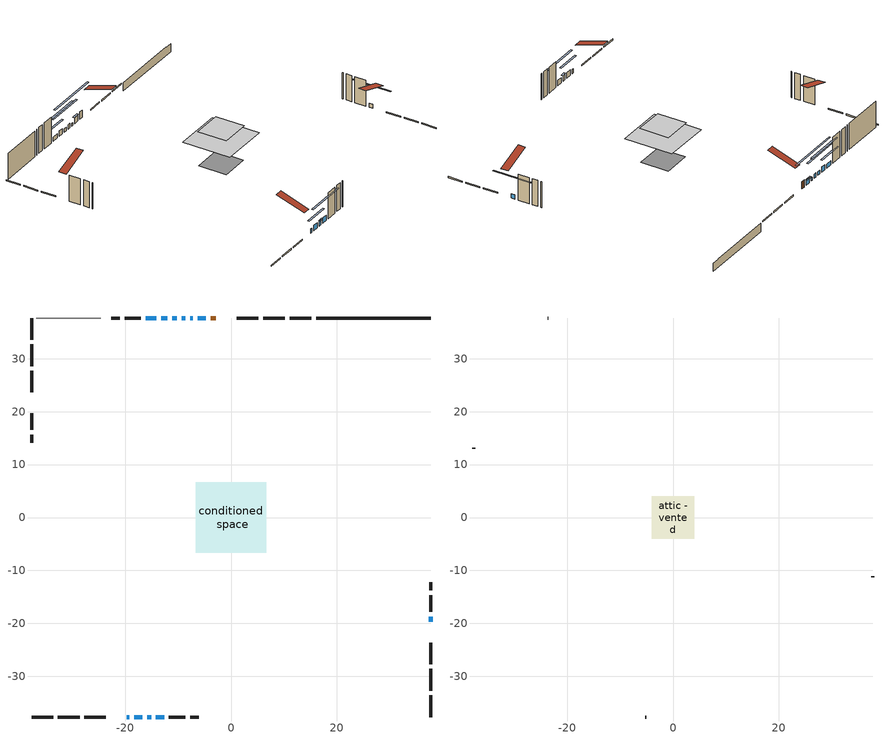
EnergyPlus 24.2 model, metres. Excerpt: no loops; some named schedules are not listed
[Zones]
conditioned space
 floor adiabatic (AdiabaticFloorConstruction): -6.69,-6.69 -6.69,6.69 6.69,6.69 6.69,-6.69 z5.19
 floor foundation (Slab1 construction): -3.92,-3.92 -3.92,3.92 3.92,3.92 3.92,-3.92 z-2.01
 wall outside (RimJoist1 construction): 15.15,37.71 11.07,37.71 / -37.71,-37.71 -33.63,-37.71 / -37.71,37.71 -37.71,33.63 / 37.71,-37.71 37.71,-33.63 z0.31:0.61
 wall outside (RimJoist2 construction): 10.14,37.71 6.06,37.71 / -32.7,-37.71 -28.62,-37.71 / -37.71,32.7 -37.71,28.62 / 37.71,-32.7 37.71,-28.62 z0.31:0.61
 wall outside (RimJoist3 construction): 5.13,37.71 1.07,37.71 / -27.7,-37.71 -23.64,-37.71 / -37.71,27.7 -37.71,23.64 / 37.71,-27.7 37.71,-23.64 z0.31:0.61
 wall outside (AdiabaticWallConstruction 1): -2.87,37.71 -3.84,37.71 z0.31:2.34
 wall outside (AdiabaticWallConstruction): -19.7,-37.71 -19.25,-37.71 / -8.61,37.71 -9.29,37.71 z0.31:1.53; -18.33,-37.71 -16.8,-37.71 / -4.77,37.71 -6.3,37.71 / -12.01,37.71 -13.23,37.71 / -14.18,-37.71 -12.66,-37.71 z0.31:1.83; -15.87,-37.71 -15.11,-37.71 z0.31:1.84; -7.22,37.71 -7.68,37.71 z0.31:1.07; 37.71,-19.7 37.71,-18.73 / -14.16,37.71 -16.09,37.71 z0.31:1.48; -10.22,37.71 -11.08,37.71 z0.31:1.33
 wall outside (Wall1 construction): -17.02,37.71 -20.13,37.71 / -11.73,-37.71 -8.62,-37.71 / -37.71,19.69 -37.71,16.58 / 37.71,-17.8 37.71,-14.69 z0.31:7.63
 wall outside (Wall3 construction): -21.06,37.71 -22.61,37.71 / -7.69,-37.71 -6.14,-37.71 / -37.71,15.66 -37.71,14.11 / 37.71,-13.76 37.71,-12.21 z0.31:7.63
 wall foundation (FoundationWall1 construction): 16.07,37.71,-2.01 16.07,37.71,0.31 35.55,37.71,0.31 35.55,37.71,0.15 37.71,37.71,0.15 37.71,37.71,-2.01
 wall adiabatic (Wall5 construction): -24.63,37.71 -36.78,37.71 z0.31:7.63
 window (WindowConstruction 8): -19.69,-37.71 -19.26,-37.71 z0.31:1.53
 window (WindowConstruction 5): -18.33,-37.71 -16.8,-37.71 z0.31:1.83
 window (WindowConstruction 6): -15.87,-37.71 -15.11,-37.71 z0.31:1.83
 window (WindowConstruction 7): -4.77,37.71 -6.3,37.71 z0.31:1.83
 window (WindowConstruction 10): -7.22,37.71 -7.68,37.71 z0.31:1.07
 window (WindowConstruction 9): -8.61,37.71 -9.29,37.71 z0.31:1.53
 window (WindowConstruction): 37.71,-19.69 37.71,-18.73 z0.31:1.48
 window (WindowConstruction 1): -10.22,37.71 -11.08,37.71 z0.31:1.32
 window (WindowConstruction 2): -12.01,37.71 -13.23,37.71 z0.31:1.83
 window (WindowConstruction 3): -14.18,-37.71 -12.66,-37.71 z0.31:1.83
 window (WindowConstruction 4): -14.16,37.71 -16.09,37.71 z0.31:1.48
 door (Door): -2.87,37.71 -3.84,37.71 z0.31:2.34
 ceiling adiabatic (AdiabaticFloorConstruction): 6.69,-6.69 6.69,6.69 -6.69,6.69 -6.69,-6.69 z5.19
attic - vented
 floor to conditioned space (Floor1 construction Reversed): -4.06,-4.06 -4.06,4.06 4.06,4.06 4.06,-4.06 z7.63
 wall outside (Wall4 construction): -23.53,37.71 -23.7,37.71 / -5.21,-37.71 -5.04,-37.71 / -37.71,13.18 -37.71,13.01 / 37.71,-11.28 37.71,-11.11 z0.31:7.63
 roof outside (Roof1 construction): -1.94,37.71,7.63 -1.94,29.8,10.26 0.14,29.8,10.26 0.14,37.71,7.63; -20.62,-37.71,7.63 -20.62,-29.8,10.26 -22.71,-29.8,10.26 -22.71,-37.71,7.63; -37.71,20.62,7.63 -29.8,20.62,10.26 -29.8,22.71,10.26 -37.71,22.71,7.63; 37.71,-20.62,7.63 29.8,-20.62,10.26 29.8,-22.71,10.26 37.71,-22.71,7.63
shading: -14.16,-37.71 -20.97,-37.71 -20.97,-38.12 -14.16,-38.12 z4.47; -14.91,-37.71 -16.07,-37.71 -16.07,-38.12 -14.91,-38.12 z2.04; -6.5,37.71 -4.57,37.71 -4.57,38.12 -6.5,38.12 z2.04; -15.2,37.71 0.29,37.71 0.29,38.12 -15.2,38.12 z8.59; 37.71,-13.65 37.71,-24.78 38.12,-24.78 38.12,-13.65 z6.56; -16.16,37.71 -5.14,37.71 -5.14,38.12 -16.16,38.12 z6.41; -18.31,37.71 -6.93,37.71 -6.93,38.12 -18.31,38.12 z6.91; -7.58,-37.71 -19.26,-37.71 -19.26,-38.12 -7.58,-38.12 z6.91; -18.73,37.71 -11.52,37.71 -11.52,38.12 -18.73,38.12 z4.12
[Building]
Building 1: Terrain=Suburbs
[Site:Location]
Toronto City Centre_ON: Latitude {deg}=43.63; Longitude {deg}=-79.39; Time Zone {hr}=-5; Elevation {m}=77; Keep Site Location Information=Yes
[Site:GroundTemperature:Shallow]
5.01852, 3.26908, 3.12898, 3.95918, 7.29196, 10.6092, 13.4851, 15.3069, 15.4617, 13.9799, 11.1774, 7.9619
[Site:WaterMainsTemperature]
Calculation Method=Schedule; Temperature Schedule=mains temperature schedule
[Material] Roughness=Rough; Thermal Absorptance=0.9
Name | Thickness {m} | Conductivity {W/m-K} | Density {kg/m3} | Specific Heat {J/kg-K} | Solar Absorptance | Visible Absorptance
asphalt or fiberglass shingles | 0.00635 | 0.162714 | 1121.4 | 1465.45 | 0.4 | 0.4
ceiling loosefill ins | 0.169333 | 0.0480833 | 16.02 | 1046.75 | 0.7 | 0.7
ceiling stud and cavity | 0.1397 | 0.107795 | 65.682 | 1177.47 | 0.7 | 0.7
concrete 4.0 in. | 0.1016 | 1.803125 | 2242.8 | 837.4 | 0.7 | 0.7
concrete 8.0 in. | 0.2032 | 1.803125 | 2242.8 | 837.4 | 0.7 | 0.7
door material | 0.04445 | 0.053851 | 512.64 | 1214.23 | 0.7 | 0.7
exterior vertical ins | 0.00428821 | 0.029427 | 32.04 | 1214.23 | 0.7 | 0.7
floor covering | 0.0127 | 0.0433444 | 54.468 | 1339.84 | 0.6 | 0.6
floor rigid ins; wall rigid ins 2 | 0.512978 | 0.029427 | 32.04 | 1214.23 | 0.7 | 0.7
floor stud and cavity | 0.1397 | 1.75129 | 37.0049 | 1207.88 | 0.7 | 0.7
furniture material conditioned space 1 | 0.1524 | 0.115458 | 640.8 | 1214.23 | 0.6 | 0.6
gypsum board | 0.0127 | 0.160291 | 801 | 837.4 | 0.6 | 0.6
gypsum board 1 | 0.0127 | 0.160291 | 801 | 837.4 | 0.7 | 0.7
osb sheathing 0.5 in. | 0.0127 | 0.115458 | 512.64 | 1214.23 | 0.7 | 0.7
osb sheathing 0.75 in. | 0.01905 | 0.115458 | 512.64 | 1214.23 | 0.7 | 0.7
osb sheathing 2.0 in. | 0.0508 | 0.115458 | 512.64 | 1214.23 | 0.7 | 0.7
rim joist rigid ins; wall rigid ins | 0.051816 | 0.029427 | 32.04 | 1214.23 | 0.7 | 0.7
rim joist stud and cavity | 0.0508 | 0.0484402 | 125.044 | 1163.47 | 0.6 | 0.6
rim joist stud and cavity 1 | 0.0508 | 0.0414762 | 125.044 | 1163.47 | 0.6 | 0.6
rim joist stud and cavity 2 | 0.0508 | 0.0296939 | 125.044 | 1163.47 | 0.6 | 0.6
wall rigid ins 1 | 0.051816 | 0.029427 | 32.04 | 1214.23 | 0.4 | 0.4
wall stud and cavity | 0.1397 | 0.229306 | 139.0536 | 1170.24 | 0.7 | 0.7
wall stud and cavity 1 | 0.1397 | 0.232668 | 139.0536 | 1170.24 | 0.7 | 0.7
wall stud and cavity 2 | 0.0889 | 6.9971 | 50.32683 | 1063.81 | 0.6 | 0.6
wall stud and cavity 3 | 0.1397 | 0.180915 | 139.0536 | 1170.24 | 0.7 | 0.7
wall stud and cavity 4 | 0.0889 | 0.380278 | 52.3479 | 1209.89 | 0.7 | 0.7
wall stud and cavity 5 | 0.0889 | 0.391764 | 83.0341 | 1211.67 | 0.7 | 0.7
wood siding | 0.0254 | 0.102417 | 544.68 | 1172.36 | 0.4 | 0.4
wood siding 1 | 0.00254 | 0.102417 | 544.68 | 1172.36 | 0.4 | 0.4
wood siding 2; wood siding 3; wood siding 4 | 0.0254 | 0.102417 | 544.68 | 1172.36 | 0.7 | 0.7
[WindowMaterial:SimpleGlazingSystem]
Name | U-Factor {W/m2-K} | Solar Heat Gain Coefficient
WindowMaterial | 2.99855 | 0.54
WindowMaterial 1 | 3.01559 | 0.52
WindowMaterial 2 | 2.96562 | 0.59
WindowMaterial 3 | 2.989467 | 0.54
WindowMaterial 4 | 2.98209 | 0.6
WindowMaterial 5 | 2.98038 | 0.61
WindowMaterial 6 | 3.06101 | 0.4
[Construction]
AdiabaticFloorConstruction: floor stud and cavity, floor rigid ins, osb sheathing 0.75 in., floor covering
AdiabaticWallConstruction: wood siding 3, wall rigid ins 2, wall stud and cavity 4, gypsum board
AdiabaticWallConstruction 1: wood siding 4, wall rigid ins 2, wall stud and cavity 4, gypsum board
Door: door material
Floor1 construction Reversed: gypsum board, ceiling stud and cavity, ceiling loosefill ins
FoundationWall1 construction: concrete 8.0 in., gypsum board 1
furniture construction conditioned space 1: furniture material conditioned space 1
PartitionWallConstruction: gypsum board, wall stud and cavity 5, gypsum board
RimJoist1 construction: wood siding 2, rim joist rigid ins, osb sheathing 2.0 in., rim joist stud and cavity
RimJoist2 construction: wood siding 2, rim joist rigid ins, osb sheathing 2.0 in., rim joist stud and cavity 1
RimJoist3 construction: wood siding 2, osb sheathing 2.0 in., rim joist stud and cavity 2
Roof1 construction: asphalt or fiberglass shingles
Slab1 construction: concrete 4.0 in.
Wall1 construction: wood siding, wall rigid ins, osb sheathing 0.5 in., wall stud and cavity, gypsum board
Wall3 construction: wood siding, wall rigid ins, osb sheathing 0.5 in., wall stud and cavity 1, gypsum board
Wall4 construction: wood siding 1, wall stud and cavity 2
Wall5 construction: wall rigid ins 1, osb sheathing 0.5 in., wall stud and cavity 3, gypsum board
WindowConstruction; WindowConstruction 4: WindowMaterial
WindowConstruction 1: WindowMaterial 1
WindowConstruction 10: WindowMaterial 6
WindowConstruction 2: WindowMaterial 2
WindowConstruction 3; WindowConstruction 5; WindowConstruction 6; WindowConstruction 7: WindowMaterial 3
WindowConstruction 8: WindowMaterial 4
WindowConstruction 9: WindowMaterial 5
[Zone] Multiplier=1; Part of Total Floor Area=Yes
Name | Volume {m3}
attic - vented | 28.2531
conditioned space | 623.2
[Space]
Name | Zone | Volume {m3}
attic - vented 1 | attic - vented | 28.2531
conditioned space 1 | conditioned space | 623.2
[ZoneInfiltration:EffectiveLeakageArea]
infil attic - vented 1: Zone or Space=attic - vented 1; Schedule=Always On Discrete; Effective Air Leakage Area {cm2}=2778.53; Stack Coefficient=0.000692087; Wind Coefficient=1.77746e-05
[ZoneMixing]
whole house fan mix: Zone or Space=attic - vented; Schedule=Always On Continuous; Design Flow Rate Calculation Method=Flow/Zone; Design Flow Rate {m3/s}=0; Source Zone or Space=conditioned space
[SurfaceProperty:ExposedFoundationPerimeter]
Slab1: Exposed Perimeter Calculation Method=TotalExposedPerimeter; Total Exposed Perimeter {m}=21.638
[InternalMass] Zone or ZoneList=conditioned space; Space or SpaceList=conditioned space 1
Name | Construction | Surface Area {m2}
furniture mass conditioned space 1 | furniture construction conditioned space 1 | 96.1602
partition wall mass | PartitionWallConstruction | 240.401
[Lights]
interior lighting: Zone or ZoneList or Space or SpaceList=conditioned space 1; Schedule=interior lighting schedule; Design Level Calculation Method=LightingLevel; Lighting Level {W}=343.2; Return Air Fraction=0; Fraction Radiant=0.6; Fraction Visible=0.2; Fraction Replaceable=1
[People]
occupants: Zone or ZoneList or Space or SpaceList=conditioned space 1; Number of People Schedule=occupants schedule; Number of People Calculation Method=People; Number of People=3; Fraction Radiant=0.314171; Sensible Heat Fraction=0.56303; Activity Level Schedule=occupants activity schedule; Carbon Dioxide Generation Rate {m3/s-W}=0; Enable ASHRAE 55 Comfort Warnings=No; Mean Radiant Temperature Calculation Type=EnclosureAveraged
[ElectricEquipment] Zone or ZoneList or Space or SpaceList=conditioned space 1; Design Level Calculation Method=EquipmentLevel
Name | Schedule | Design Level {W} | Fraction Latent | Fraction Radiant | Fraction Lost
clothes dryer | clothes dryer schedule | 140.772 | 0.015 | 0.081 | 0.85
clothes washer | clothes washer schedule | 32.1985 | 0.03 | 0.162 | 0.7
cooking range | cooking range schedule | 208.969 | 0.08 | 0.432 | 0.2
dishwasher | dishwasher schedule | 66.8632 | 0.3 | 0.18 | 0.4
fridge | fridge schedule | 72.9452 | 0 | 0.6 | 0
mech vent house fan | mech vent house fan schedule | 0 | 0 | 0 | 1
mech vent house fan cfis | mech vent house fan cfis schedule | 0 | 0 | 0 | 0
misc plug loads | misc plug loads schedule | 494.7 | 0.045 | 0.513 | 0.1
whole house fan | Always On Discrete | 0 | 0 | 0 | 1
[OtherEquipment] Zone or ZoneList or Space or SpaceList=conditioned space 1; Design Level Calculation Method=EquipmentLevel
Name | Fuel Type | Schedule | Design Level {W} | Fraction Latent | Fraction Radiant | Fraction Lost
clothes dryer 1 | Electricity | clothes dryer schedule | 0 | 0.015 | 0.081 | 0.85
cooking range 1 | Electricity | cooking range schedule | 0 | 0.08 | 0.432 | 0.2
general water use latent | None | general water use schedule | 59.3978 | 1 | 0 | 0
general water use sensible | None | general water use schedule | -58.539 | 0 | 0.6 | 0
mech vent house fan latent load | None | Always On Discrete | 0 | 1 | 0 | 0
mech vent house fan sensible load | None | Always On Discrete | 0 | 0 | 0 | 0
water heater energy adjustment1 | NaturalGas | Always On Discrete | 0.01 | 0 | 0 | 1
[ZoneInfiltration:DesignFlowRate] Zone or ZoneList or Space or SpaceList=conditioned space 1; Schedule=Always On Discrete; Design Flow Rate Calculation Method=Flow/Zone; Design Flow Rate {m3/s}=0
infil flow; natural vent flow; whole house fan flow
[AvailabilityManager:Scheduled]
furnace airloop Availability Manager: Schedule=Always On Discrete
[Foundation:Kiva]
Foundation Kiva 1: Initial Indoor Air Temperature {C}=18; Wall Height Above Grade {m}=0.309982; Wall Depth Below Slab {m}=0.2032; Custom Block Material Name 1=exterior vertical ins; Custom Block Depth 1 {m}=2.31999; Custom Block X Position 1 {m}=0.2159; Custom Block Z Position 1 {m}=0
[Foundation:Kiva:Settings]
Soil Conductivity {W/m-K}=0.849921; Soil Density {kg/m3}=1842.3; Soil Specific Heat {J/kg-K}=418.7; Ground Solar Absorptivity=0.9; Ground Thermal Absorptivity=0.9; Ground Surface Roughness {m}=0.03; Far-Field Width {m}=40; Deep-Ground Boundary Condition=ZeroFlux; Deep-Ground Depth {m}=40; Minimum Cell Dimension {m}=0.2; Maximum Cell Growth Coefficient=3; Simulation Timestep=Timestep
[Exterior:Lights]
exterior lighting: Schedule=exterior lighting schedule; Design Level {W}=75.6
[EnergyManagementSystem:GlobalVariable]
furnace_airloop_Fan_RTF
infil_program_Qfan
infil_program_Qinf
natural_vent_program_Qnv
natural_vent_program_Qwhf
[EnergyManagementSystem:Sensor]
Name | Output:Variable or Output:Meter Index Key | Output:Variable or Output:Meter
airflow_gain | infil flow | Infiltration Sensible Heat Gain Energy
airflow_gain_1 | natural vent flow | Infiltration Sensible Heat Gain Energy
airflow_gain_2 | whole house fan flow | Infiltration Sensible Heat Gain Energy
airflow_loss | infil flow | Infiltration Sensible Heat Loss Energy
airflow_loss_1 | natural vent flow | Infiltration Sensible Heat Loss Energy
airflow_loss_2 | whole house fan flow | Infiltration Sensible Heat Loss Energy
clg_load_cond |  | Cooling:EnergyTransfer:Zone:CONDITIONED SPACE
clg_sp_s; clg_sp_s_1 | cooling setpoint | Schedule Value
clothes_dryer_exhaust_0_sch_s | clothes dryer exhaust 0 schedule | Schedule Value
cool_season | cooling season schedule | Schedule Value
htg_load_cond |  | Heating:EnergyTransfer:Zone:CONDITIONED SPACE
htg_sp_s; htg_sp_s_1 | heating setpoint | Schedule Value
ig_ee_conv | clothes dryer | Electric Equipment Convective Heating Energy
ig_ee_conv_2 | cooking range | Electric Equipment Convective Heating Energy
ig_ee_conv_4 | fridge | Electric Equipment Convective Heating Energy
ig_ee_conv_5 | misc plug loads | Electric Equipment Convective Heating Energy
ig_ee_conv_6 | whole house fan | Electric Equipment Convective Heating Energy
ig_ee_rad | clothes dryer | Electric Equipment Radiant Heating Energy
ig_ee_rad_2 | cooking range | Electric Equipment Radiant Heating Energy
ig_ee_rad_4 | fridge | Electric Equipment Radiant Heating Energy
ig_ee_rad_5 | misc plug loads | Electric Equipment Radiant Heating Energy
ig_ee_rad_6 | whole house fan | Electric Equipment Radiant Heating Energy
ig_lgt_conv | interior lighting | Lights Convective Heating Energy
ig_lgt_rad | interior lighting | Lights Radiant Heating Energy
ig_lgt_vis | interior lighting | Lights Visible Radiation Heating Energy
ig_oe_conv | clothes dryer 1 | Other Equipment Convective Heating Energy
ig_oe_conv_1 | cooking range 1 | Other Equipment Convective Heating Energy
ig_oe_conv_2 | general water use latent | Other Equipment Convective Heating Energy
ig_oe_conv_3 | general water use sensible | Other Equipment Convective Heating Energy
ig_oe_conv_4 | water heater energy adjustment1 | Other Equipment Convective Heating Energy
ig_oe_rad | clothes dryer 1 | Other Equipment Radiant Heating Energy
ig_oe_rad_1 | cooking range 1 | Other Equipment Radiant Heating Energy
ig_oe_rad_2 | general water use latent | Other Equipment Radiant Heating Energy
ig_oe_rad_3 | general water use sensible | Other Equipment Radiant Heating Energy
ig_oe_rad_4 | water heater energy adjustment1 | Other Equipment Radiant Heating Energy
ig_ppl_conv | occupants | People Convective Heating Energy
ig_ppl_rad | occupants | People Radiant Heating Energy
im_conv | furniture mass conditioned space 1 | Surface Inside Face Convection Heat Gain Energy
im_conv_1 | partition wall mass | Surface Inside Face Convection Heat Gain Energy
im_ig | furniture mass conditioned space 1 | Surface Inside Face Internal Gains Radiation Heat Gain Energy
im_ig_1 | partition wall mass | Surface Inside Face Internal Gains Radiation Heat Gain Energy
im_lgt | furniture mass conditioned space 1 | Surface Inside Face Lights Radiation Heat Gain Energy
im_lgt_1 | partition wall mass | Surface Inside Face Lights Radiation Heat Gain Energy
im_sol | furniture mass conditioned space 1 | Surface Inside Face Solar Radiation Heat Gain Energy
im_sol_1 | partition wall mass | Surface Inside Face Solar Radiation Heat Gain Energy
im_surf | furniture mass conditioned space 1 | Surface Inside Face Net Surface Thermal Radiation Heat Gain Energy
im_surf_1 | partition wall mass | Surface Inside Face Net Surface Thermal Radiation Heat Gain Energy
mv_conv | mech vent house fan | Electric Equipment Convective Heating Energy
mv_conv_1 | mech vent house fan cfis | Electric Equipment Convective Heating Energy
mv_conv_2 | mech vent house fan latent load | Other Equipment Convective Heating Energy
mv_conv_3 | mech vent house fan sensible load | Other Equipment Convective Heating Energy
mv_rad | mech vent house fan | Electric Equipment Radiant Heating Energy
mv_rad_1 | mech vent house fan cfis | Electric Equipment Radiant Heating Energy
mv_rad_2 | mech vent house fan latent load | Other Equipment Radiant Heating Energy
mv_rad_3 | mech vent house fan sensible load | Other Equipment Radiant Heating Energy
natural_vent_s | natural vent schedule | Schedule Value
out_pb_s |  | Site Outdoor Air Barometric Pressure
out_wt_s |  | Site Outdoor Air Humidity Ratio
site_vw_s |  | Site Wind Speed
ss_back_out | Window1 | Surface Window Shortwave from Zone Back Out Window Heat Transfer Rate
ss_back_out_1 | Window10 | Surface Window Shortwave from Zone Back Out Window Heat Transfer Rate
ss_back_out_10 | Window8 | Surface Window Shortwave from Zone Back Out Window Heat Transfer Rate
ss_back_out_2 | Window12 | Surface Window Shortwave from Zone Back Out Window Heat Transfer Rate
ss_back_out_3 | Window13 | Surface Window Shortwave from Zone Back Out Window Heat Transfer Rate
ss_back_out_4 | Window15 | Surface Window Shortwave from Zone Back Out Window Heat Transfer Rate
ss_back_out_5 | Window2 | Surface Window Shortwave from Zone Back Out Window Heat Transfer Rate
ss_back_out_6 | Window3 | Surface Window Shortwave from Zone Back Out Window Heat Transfer Rate
ss_back_out_7 | Window4 | Surface Window Shortwave from Zone Back Out Window Heat Transfer Rate
ss_back_out_8 | Window5 | Surface Window Shortwave from Zone Back Out Window Heat Transfer Rate
ss_back_out_9 | Window6 | Surface Window Shortwave from Zone Back Out Window Heat Transfer Rate
ss_conv | Door1 | Surface Inside Face Convection Heat Gain Energy
ss_conv_1 | Window1 | Surface Inside Face Convection Heat Gain Energy
ss_conv_10 | Window6 | Surface Inside Face Convection Heat Gain Energy
ss_conv_11 | Window8 | Surface Inside Face Convection Heat Gain Energy
ss_conv_2 | Window10 | Surface Inside Face Convection Heat Gain Energy
ss_conv_3 | Window12 | Surface Inside Face Convection Heat Gain Energy
ss_conv_4 | Window13 | Surface Inside Face Convection Heat Gain Energy
ss_conv_5 | Window15 | Surface Inside Face Convection Heat Gain Energy
ss_conv_6 | Window2 | Surface Inside Face Convection Heat Gain Energy
ss_conv_7 | Window3 | Surface Inside Face Convection Heat Gain Energy
ss_conv_8 | Window4 | Surface Inside Face Convection Heat Gain Energy
ss_conv_9 | Window5 | Surface Inside Face Convection Heat Gain Energy
ss_ig | Door1 | Surface Inside Face Internal Gains Radiation Heat Gain Energy
ss_ig_1 | Window1 | Surface Inside Face Internal Gains Radiation Heat Gain Energy
ss_ig_10 | Window6 | Surface Inside Face Internal Gains Radiation Heat Gain Energy
ss_ig_11 | Window8 | Surface Inside Face Internal Gains Radiation Heat Gain Energy
ss_ig_2 | Window10 | Surface Inside Face Internal Gains Radiation Heat Gain Energy
ss_ig_3 | Window12 | Surface Inside Face Internal Gains Radiation Heat Gain Energy
ss_ig_4 | Window13 | Surface Inside Face Internal Gains Radiation Heat Gain Energy
ss_ig_5 | Window15 | Surface Inside Face Internal Gains Radiation Heat Gain Energy
ss_ig_6 | Window2 | Surface Inside Face Internal Gains Radiation Heat Gain Energy
ss_ig_7 | Window3 | Surface Inside Face Internal Gains Radiation Heat Gain Energy
ss_ig_8 | Window4 | Surface Inside Face Internal Gains Radiation Heat Gain Energy
ss_ig_9 | Window5 | Surface Inside Face Internal Gains Radiation Heat Gain Energy
ss_lgt | Door1 | Surface Inside Face Lights Radiation Heat Gain Energy
ss_sol | Door1 | Surface Inside Face Solar Radiation Heat Gain Energy
ss_surf | Door1 | Surface Inside Face Net Surface Thermal Radiation Heat Gain Energy
ss_surf_1 | Window1 | Surface Inside Face Net Surface Thermal Radiation Heat Gain Energy
ss_surf_10 | Window6 | Surface Inside Face Net Surface Thermal Radiation Heat Gain Energy
ss_surf_11 | Window8 | Surface Inside Face Net Surface Thermal Radiation Heat Gain Energy
ss_surf_2 | Window10 | Surface Inside Face Net Surface Thermal Radiation Heat Gain Energy
ss_surf_3 | Window12 | Surface Inside Face Net Surface Thermal Radiation Heat Gain Energy
ss_surf_4 | Window13 | Surface Inside Face Net Surface Thermal Radiation Heat Gain Energy
ss_surf_5 | Window15 | Surface Inside Face Net Surface Thermal Radiation Heat Gain Energy
ss_surf_6 | Window2 | Surface Inside Face Net Surface Thermal Radiation Heat Gain Energy
ss_surf_7 | Window3 | Surface Inside Face Net Surface Thermal Radiation Heat Gain Energy
ss_surf_8 | Window4 | Surface Inside Face Net Surface Thermal Radiation Heat Gain Energy
ss_surf_9 | Window5 | Surface Inside Face Net Surface Thermal Radiation Heat Gain Energy
ss_trans_in | Window1 | Surface Window Transmitted Solar Radiation Rate
ss_trans_in_1 | Window10 | Surface Window Transmitted Solar Radiation Rate
ss_trans_in_10 | Window8 | Surface Window Transmitted Solar Radiation Rate
ss_trans_in_2 | Window12 | Surface Window Transmitted Solar Radiation Rate
ss_trans_in_3 | Window13 | Surface Window Transmitted Solar Radiation Rate
ss_trans_in_4 | Window15 | Surface Window Transmitted Solar Radiation Rate
ss_trans_in_5 | Window2 | Surface Window Transmitted Solar Radiation Rate
ss_trans_in_6 | Window3 | Surface Window Transmitted Solar Radiation Rate
ss_trans_in_7 | Window4 | Surface Window Transmitted Solar Radiation Rate
ss_trans_in_8 | Window5 | Surface Window Transmitted Solar Radiation Rate
ss_trans_in_9 | Window6 | Surface Window Transmitted Solar Radiation Rate
ss_trans_out | Window1 | Surface Inside Face Initial Transmitted Diffuse Transmitted Out Window Solar Radiation Rate
ss_trans_out_1 | Window10 | Surface Inside Face Initial Transmitted Diffuse Transmitted Out Window Solar Radiation Rate
ss_trans_out_10 | Window8 | Surface Inside Face Initial Transmitted Diffuse Transmitted Out Window Solar Radiation Rate
ss_trans_out_2 | Window12 | Surface Inside Face Initial Transmitted Diffuse Transmitted Out Window Solar Radiation Rate
ss_trans_out_3 | Window13 | Surface Inside Face Initial Transmitted Diffuse Transmitted Out Window Solar Radiation Rate
ss_trans_out_4 | Window15 | Surface Inside Face Initial Transmitted Diffuse Transmitted Out Window Solar Radiation Rate
ss_trans_out_5 | Window2 | Surface Inside Face Initial Transmitted Diffuse Transmitted Out Window Solar Radiation Rate
ss_trans_out_6 | Window3 | Surface Inside Face Initial Transmitted Diffuse Transmitted Out Window Solar Radiation Rate
ss_trans_out_7 | Window4 | Surface Inside Face Initial Transmitted Diffuse Transmitted Out Window Solar Radiation Rate
ss_trans_out_8 | Window5 | Surface Inside Face Initial Transmitted Diffuse Transmitted Out Window Solar Radiation Rate
ss_trans_out_9 | Window6 | Surface Inside Face Initial Transmitted Diffuse Transmitted Out Window Solar Radiation Rate
s_conv | Floor1 | Surface Inside Face Convection Heat Gain Energy
s_conv_1 | FoundationWall1 | Surface Inside Face Convection Heat Gain Energy
s_conv_10 | RimJoist2:270 | Surface Inside Face Convection Heat Gain Energy
s_conv_11 | RimJoist2:90 | Surface Inside Face Convection Heat Gain Energy
s_conv_12 | RimJoist3:0 | Surface Inside Face Convection Heat Gain Energy
s_conv_13 | RimJoist3:180 | Surface Inside Face Convection Heat Gain Energy
